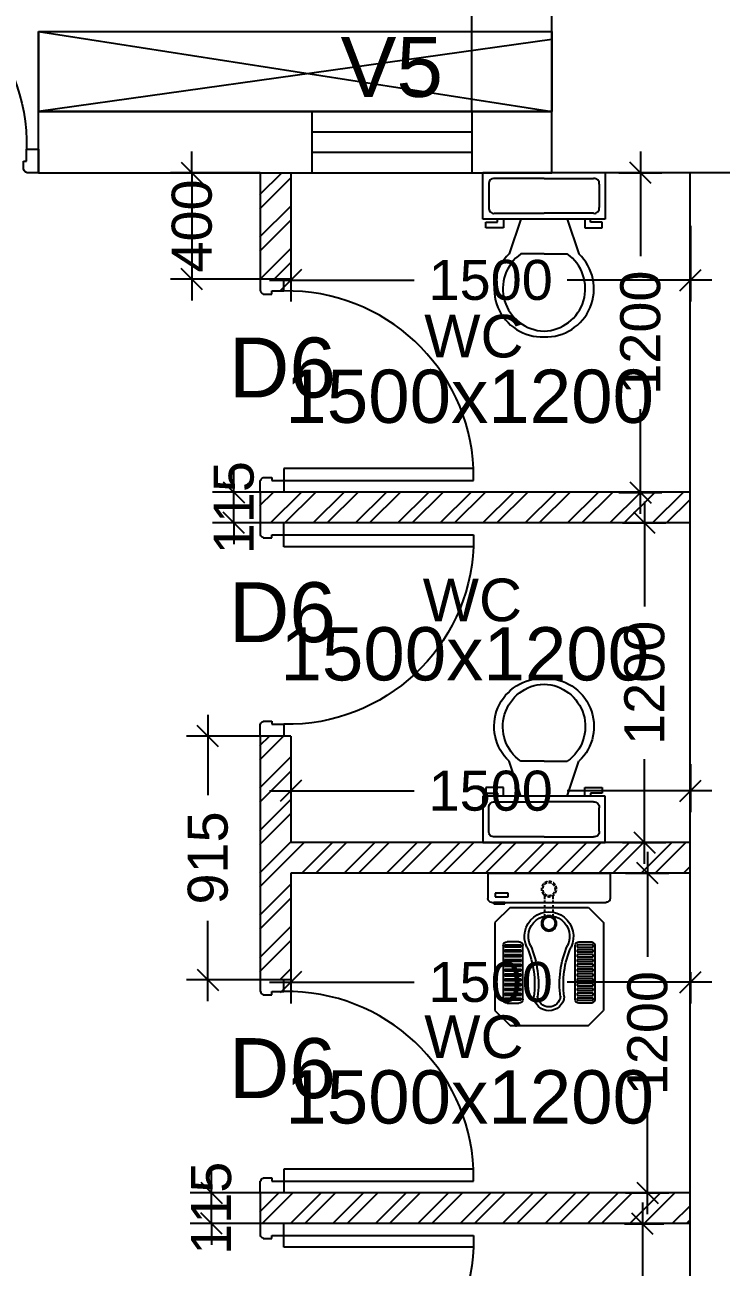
# Model space of a CAD drawing. Extents: x 7897917 to 8423973, y -6487334 to -6173396.
# Drawn here: x 8031038 to 8033650, y -6423752 to -6419088 of the extents above; entities that cross this region are included whole.
import ezdxf
from ezdxf.enums import TextEntityAlignment as Align

# ---------------------------------------------------------------- set-up
doc = ezdxf.new("R2010")
doc.units = 0
doc.header["$LTSCALE"] = 600
doc.header["$MEASUREMENT"] = 0
doc.header["$PDMODE"] = 35
doc.linetypes.add('DASHED', pattern=[0.75, 0.5, -0.25])
doc.linetypes.add('HIDDEN', pattern=[0.375, 0.25, -0.125])
doc.layers.get('0').update_dxf_attribs({"linetype": 'CONTINUOUS'})
doc.layers.get('Defpoints').update_dxf_attribs({"linetype": 'CONTINUOUS'})
for name, color, linetype in [('DIM-TEXT', 8, 'CONTINUOUS'), ('DOOR', 32, 'CONTINUOUS'), ('Duct', 8, 'CONTINUOUS'), ('joinery', 7, 'CONTINUOUS'), ('LA-column', 3, 'CONTINUOUS'), ('Room Dim', 1, 'CONTINUOUS'), ('T Wall', 8, 'CONTINUOUS'), ('TEXT', 6, 'CONTINUOUS'), ('toi-fix', 46, 'CONTINUOUS'), ('Toi. Wall Hat', 3, 'CONTINUOUS'), ('Walls', 7, 'CONTINUOUS'), ('WIN', 151, 'CONTINUOUS'), ('Working Dim', 5, 'CONTINUOUS')]:
    doc.layers.add(name, color=color, linetype=linetype)
doc.styles.add('ari', font='arial.ttf')
doc.styles.add('ARIAL', font='arial.ttf')
doc.styles.add('RT', font='romant.shx')
doc.dimstyles.new('int. dim', dxfattribs={"dimtxt": 450, "dimasz": 80, "dimexe": 80, "dimexo": 0, "dimgap": 70, "dimtad": 0, "dimdec": 0, "dimzin": 12, "dimdsep": 46, "dimtxsty": 'ari', "dimblk": 'OBLIQUE', "dimcen": 2, "dimdle": 80, "dimclrd": 256, "dimclre": 256, "dimclrt": 6, "dimadec": 0, "dimazin": 0, "dimtfac": 1, "dimtdec": 0, "dimtix": 1, "dimtmove": 2, "dimatfit": 3, "dimfxl": 1, "dimtolj": 1, "dimtzin": 0, "dimlwd": -1, "dimlwe": -1, "dimarcsym": 0})
doc.dimstyles.new('TEXT', dxfattribs={"dimscale": 0, "dimtxt": 600, "dimasz": 300, "dimexe": 300, "dimexo": 30, "dimgap": 50, "dimtad": 0, "dimdec": 0, "dimzin": 0, "dimdsep": 46, "dimtxsty": 'RT', "dimblk": 'OBLIQUE', "dimcen": 0.09, "dimdle": 300, "dimclrd": 256, "dimclre": 256, "dimclrt": 170, "dimadec": 0, "dimazin": 0, "dimtfac": 1, "dimtdec": 0, "dimtofl": 0, "dimtmove": 2, "dimatfit": 3, "dimfxl": 1, "dimfrac": 2, "dimtolj": 1, "dimtzin": 0, "dimlwd": -1, "dimlwe": -1, "dimarcsym": 0})

# ---------------------------------------------------------------- blocks, each defined once
blk = doc.blocks.new('1000')
at = {"layer": 'DOOR'}
for p, q in [((0, -100), (0, 0)), ((0, 0), (49.7, 0)), ((49.7, 0), (49.7, -2.2)), ((63.2, -49.5), (49.7, -49.5)), ((49.7, -49.5), (49.7, -100)), ((63.2, -13.5), (61, -13.5)), ((63.2, -13.5), (63.2, -49.5)), ((836.8, -13.5), (836.8, -49.5)), ((836.8, -13.5), (839, -13.5)), ((836.8, -49.5), (850.3, -49.5)), ((850.3, 0), (850.3, -2.2)), ((900, 0), (850.3, 0)), ((850.3, -49.5), (850.3, -100)), ((900, -100), (900, 0)), ((49.7, -100), (0, -100)), ((49.7, -100), (49.7, -900.6)), ((100.2, -100), (49.7, -100)), ((100.2, -900.6), (100.2, -100)), ((850.3, -100), (900, -100)), ((49.7, -900.6), (100.2, -900.6))]:
    blk.add_line(p, q, dxfattribs=at)
for centre, major_axis, start_param, end_param in [((49.7, -13.5), (-7.95, 7.95), 3.926991, 5.497787), ((850.3, -13.5), (7.95, 7.95), 0.785398, 2.356194)]:
    blk.add_ellipse(centre, major_axis=major_axis, ratio=1, start_param=start_param, end_param=end_param, dxfattribs=at)
at = {"layer": 'DOOR', "color": 145}
blk.add_ellipse((64.3, -115.3), major_axis=(-519.7, 589.8), ratio=1, start_param=2.464943, end_param=4.009476, dxfattribs=at)
blk = doc.blocks.new('A$C70ED7303')
at = {"layer": 'toi-fix', "color": 8}
for p, q in [((0, 0), (229, 0)), ((229, 0), (229, -174.4)), ((-229, 0), (0, 0)), ((-229, -174.4), (-229, 0)), ((-207.2, -43.6), (-207.2, -130.8)), ((0, -21.8), (-185.4, -21.8)), ((0, -21.8), (185.4, -21.8)), ((207.2, -43.6), (207.2, -130.8)), ((229, -174.4), (-229, -174.4)), ((-218.1, -207.2), (-218.1, -185.4)), ((-218.1, -185.4), (-174.4, -185.4)), ((-185.4, -152.6), (0, -152.6)), ((-174.4, -185.4), (-174.4, -174.4)), ((-152.6, -174.4), (-152.6, -207.2)), ((-87.2, -174.4), (-130.8, -305.3)), ((185.4, -152.6), (0, -152.6)), ((87.2, -174.4), (130.8, -305.3)), ((152.6, -174.4), (152.6, -207.2)), ((174.4, -185.4), (174.4, -174.4)), ((218.1, -185.4), (174.4, -185.4)), ((218.1, -207.2), (218.1, -185.4)), ((-152.6, -207.2), (-218.1, -207.2)), ((152.6, -207.2), (218.1, -207.2)), ((0, -305.3), (-87.2, -305.3)), ((0, -305.3), (87.2, -305.3))]:
    blk.add_line(p, q, dxfattribs=at)
for centre, major_axis, start_param, end_param in [((-188.1, -40.9), (13.6, -13.6), 2.214297, 4.068888), ((188.1, -40.9), (13.6, -13.6), 0.643501, 2.498091), ((-188.1, -133.6), (-13.6, -13.6), 5.35589, 7.21048), ((188.1, -133.6), (-13.6, -13.6), 0.643501, 2.498091), ((-6.6, -436.2), (-127.6, -127.6), 4.686239, 7.105146), ((4.7, -435.5), (-112.7, -112.7), 4.541602, 7.039318), ((6.6, -436.2), (55.8, -171.6), -0.351019, 2.067888), ((-4.7, -435.5), (-112.7, -112.7), 0.814663, 3.31238)]:
    blk.add_ellipse(centre, major_axis=major_axis, ratio=1, start_param=start_param, end_param=end_param, dxfattribs=at)
blk = doc.blocks.new('A$C37B60793')
at = {"layer": 'toi-fix', "color": 8}
for p, q in [((0, 303.1), (127, 303.1)), ((0, -306.5), (0, 303.1)), ((146, -287.4), (146, 284.1)), ((171.2, 195), (247.4, 271.2)), ((247.4, 271.2), (685.9, 271.2)), ((762.1, 195), (685.9, 271.2)), ((171.2, -195.4), (171.2, 195)), ((343.3, 148.1), (343.3, 207.9)), ((358.5, 218.7), (358.5, 139.2)), ((369.5, 218.7), (358.5, 218.7)), ((362.3, 226.9), (630.5, 226.9)), ((369.5, 139.2), (369.5, 218.7)), ((382.7, 218.7), (382.7, 139.2)), ((393.7, 218.7), (382.7, 218.7)), ((393.7, 139.2), (393.7, 218.7)), ((406.9, 218.7), (406.9, 139.2)), ((417.9, 218.7), (406.9, 218.7)), ((417.9, 139.2), (417.9, 218.7)), ((431, 218.7), (431, 139.2)), ((442.1, 218.7), (431, 218.7)), ((442.1, 139.2), (442.1, 218.7)), ((455.2, 218.7), (455.2, 139.2)), ((466.3, 218.7), (455.2, 218.7)), ((466.3, 139.2), (466.3, 218.7)), ((479.4, 218.7), (479.4, 139.2)), ((490.5, 218.7), (479.4, 218.7)), ((490.5, 139.2), (490.5, 218.7)), ((503.6, 218.7), (503.6, 139.2)), ((514.6, 218.7), (503.6, 218.7)), ((514.6, 139.2), (514.6, 218.7)), ((527.8, 218.7), (527.8, 139.2)), ((538.8, 218.7), (527.8, 218.7)), ((538.8, 139.2), (538.8, 218.7)), ((552, 218.7), (552, 139.2)), ((563, 218.7), (552, 218.7)), ((563, 139.2), (563, 218.7)), ((576.2, 218.7), (576.2, 139.2)), ((587.2, 218.7), (576.2, 218.7)), ((587.2, 139.2), (587.2, 218.7)), ((600.4, 218.7), (600.4, 139.2)), ((611.4, 218.7), (600.4, 218.7)), ((611.4, 139.2), (611.4, 218.7)), ((624.5, 218.7), (624.5, 139.2)), ((635.6, 218.7), (624.5, 218.7)), ((635.6, 139.2), (635.6, 218.7)), ((649.5, 207.9), (649.5, 148.1)), ((762.1, -195.4), (762.1, 195)), ((358.5, 139.2), (369.5, 139.2)), ((630.5, 129.1), (362.3, 129.1)), ((382.7, 139.2), (393.7, 139.2)), ((406.9, 139.2), (417.9, 139.2)), ((431, 139.2), (442.1, 139.2)), ((455.2, 139.2), (466.3, 139.2)), ((479.4, 139.2), (490.5, 139.2)), ((503.6, 139.2), (514.6, 139.2)), ((527.8, 139.2), (538.8, 139.2)), ((552, 139.2), (563, 139.2)), ((576.2, 139.2), (587.2, 139.2)), ((600.4, 139.2), (611.4, 139.2)), ((624.5, 139.2), (635.6, 139.2)), ((343.3, -151.5), (343.3, -211.2)), ((358.5, -222), (358.5, -142.6)), ((358.5, -142.6), (369.5, -142.6)), ((630.5, -132.4), (362.3, -132.4)), ((369.5, -142.6), (369.5, -222)), ((382.7, -222), (382.7, -142.6)), ((382.7, -142.6), (393.7, -142.6)), ((393.7, -142.6), (393.7, -222)), ((406.9, -222), (406.9, -142.6)), ((406.9, -142.6), (417.9, -142.6)), ((417.9, -142.6), (417.9, -222)), ((431, -222), (431, -142.6)), ((431, -142.6), (442.1, -142.6)), ((442.1, -142.6), (442.1, -222)), ((455.2, -222), (455.2, -142.6)), ((455.2, -142.6), (466.3, -142.6)), ((466.3, -142.6), (466.3, -222)), ((479.4, -222), (479.4, -142.6)), ((479.4, -142.6), (490.5, -142.6)), ((490.5, -142.6), (490.5, -222)), ((503.6, -222), (503.6, -142.6)), ((503.6, -142.6), (514.6, -142.6)), ((514.6, -142.6), (514.6, -222)), ((527.8, -222), (527.8, -142.6)), ((527.8, -142.6), (538.8, -142.6)), ((538.8, -142.6), (538.8, -222)), ((552, -222), (552, -142.6)), ((552, -142.6), (563, -142.6)), ((563, -142.6), (563, -222)), ((576.2, -222), (576.2, -142.6)), ((576.2, -142.6), (587.2, -142.6)), ((587.2, -142.6), (587.2, -222)), ((600.4, -222), (600.4, -142.6)), ((600.4, -142.6), (611.4, -142.6)), ((611.4, -142.6), (611.4, -222)), ((624.5, -222), (624.5, -142.6)), ((624.5, -142.6), (635.6, -142.6)), ((635.6, -142.6), (635.6, -222)), ((649.5, -211.2), (649.5, -151.5)), ((117.8, -205), (100.3, -205)), ((100.3, -205), (100.3, -270.7)), ((117.8, -270.7), (117.8, -205)), ((153.7, -221.4), (147.5, -221.4)), ((147.5, -221.4), (147.5, -276.8)), ((153.7, -276.8), (153.7, -221.4)), ((171.2, -195.4), (247.4, -271.6)), ((369.5, -222), (358.5, -222)), ((362.3, -230.3), (630.5, -230.3)), ((393.7, -222), (382.7, -222)), ((417.9, -222), (406.9, -222)), ((442.1, -222), (431, -222)), ((466.3, -222), (455.2, -222)), ((490.5, -222), (479.4, -222)), ((514.6, -222), (503.6, -222)), ((538.8, -222), (527.8, -222)), ((563, -222), (552, -222)), ((587.2, -222), (576.2, -222)), ((611.4, -222), (600.4, -222)), ((635.6, -222), (624.5, -222)), ((685.9, -271.6), (762.1, -195.4)), ((0, -306.5), (127, -306.5)), ((100.3, -270.7), (117.8, -270.7)), ((147.5, -276.8), (153.7, -276.8)), ((247.4, -271.6), (685.9, -271.6))]:
    blk.add_line(p, q, dxfattribs=at)
at = {"layer": 'toi-fix', "color": 8, "linetype": 'HIDDEN', "ltscale": 0.1}
for p, q in [((219.3, 19), (111.7, 19)), ((219.3, -22.3), (111.7, -22.3))]:
    blk.add_line(p, q, dxfattribs=at)
at = {"layer": 'toi-fix', "color": 8, "extrusion": (0, 0, -1)}
for centre, major_axis, start_param, end_param in [((127, 284.1), (-13.5, -13.5), 2.356194, 3.926991), ((362.3, 207.9), (13.5, -13.5), 2.356194, 3.926991), ((630.5, 207.9), (-13.5, -13.5), 2.356194, 3.926991), ((316.3, -1.7), (0, -122.2), -0.449608, 3.591264), ((362.3, 148.1), (-13.5, -13.5), -0.785398, 0.785398), ((630.5, 148.1), (-13.5, -13.5), 3.926991, 5.497787), ((316.3, -1.7), (0, -103.2), -0.449671, 3.591202), ((554, 536.4), (-29.4, -484.3), -0.19615, 0.346746), ((554, 536.4), (-11.6, -466), -0.160496, 0.3824), ((611.1, -1.7), (-54, -54), 2.434309, 5.419673), ((251.3, -1.7), (-26.9, -26.9), 0.785398, 7.068583), ((251.3, -1.7), (-22.5, -22.5), 0.785398, 7.068583), ((611.1, -1.7), (40.6, -40.6), 4.005105, 6.990469), ((554, -539.7), (29.4, -484.3), 2.794864, 3.33776), ((554, -539.7), (11.6, -466), 2.7592, 3.302095), ((362.3, -151.5), (13.5, -13.5), 2.356194, 3.926991), ((630.5, -151.5), (13.5, -13.5), 3.926991, 5.497787), ((362.3, -211.2), (-13.5, -13.5), -0.785398, 0.785398), ((630.5, -211.2), (13.5, -13.5), 5.497787, 7.068583), ((127, -287.4), (13.5, -13.5), 5.497787, 7.068583)]:
    blk.add_ellipse(centre, major_axis=major_axis, ratio=1, start_param=start_param, end_param=end_param, dxfattribs=at)
at = {"layer": 'toi-fix', "color": 8, "linetype": 'HIDDEN', "ltscale": 0.1, "extrusion": (0, 0, -1)}
for major_axis, start_param, end_param in [((26.9, -26.9), 2.356194490188911, 8.639379797368496), ((22.5, -22.5), 2.356194490188169, 8.639379797367756)]:
    blk.add_ellipse((79.7, -1.7), major_axis=major_axis, ratio=1, start_param=start_param, end_param=end_param, dxfattribs=at)
blk = doc.blocks.new('A$C782D609A')
at = {"layer": 'WIN', "linetype": 'Continuous'}
for p, q in [((-300, 230), (300, 230)), ((-300, 230), (-300, 0)), ((300, 230), (300, 0)), ((-300, 0), (300, 0))]:
    blk.add_line(p, q, dxfattribs=at)
at = {"layer": 'WIN', "linetype": 'DASHED', "ltscale": 300}
for p, q in [((-300, 153.3), (300, 153.3)), ((-300, 76.7), (300, 76.7))]:
    blk.add_line(p, q, dxfattribs=at)
blk = doc.blocks.new('_Oblique')
at = {"color": 0, "linetype": 'ByBlock', "lineweight": -2}
blk.add_line((-0.5, -0.5), (0.5, 0.5), dxfattribs=at)
blk = doc.blocks.new('*D1893')
at = {"layer": 'Defpoints', "color": 0, "transparency": 16777216}
for p in [(8032035.1, -6419843.2, 5.1), (8033535.1, -6419843.2, 5.1), (8033535.1, -6420046.8)]:
    blk.add_point(p, dxfattribs=at)
at = {"layer": 'Working Dim', "transparency": 16777216}
for p, q in [((8032035.1, -6419843.2), (8032035.1, -6420126.8)), ((8033535.1, -6419843.2), (8033535.1, -6420126.8)), ((8031955.1, -6420046.8), (8032498.4, -6420046.8)), ((8033615.1, -6420046.8), (8033071.7, -6420046.8))]:
    blk.add_line(p, q, dxfattribs=at)
at = {"layer": 'Working Dim', "transparency": 16777216, "xscale": 80, "yscale": 80, "zscale": 80, "rotation": 180}
blk.add_blockref('_Oblique', (8032035.1, -6420046.8), dxfattribs=at)
at = {"layer": 'Working Dim', "transparency": 16777216, "xscale": 80, "yscale": 80, "zscale": 80}
blk.add_blockref('_Oblique', (8033535.1, -6420046.8), dxfattribs=at)
at = {"layer": 'Working Dim', "color": 6, "transparency": 16777216, "insert": (8032785.1, -6420046.8), "char_height": 150, "attachment_point": 5, "style": 'ari'}
blk.add_mtext('\\A1;1500', dxfattribs=at)
blk = doc.blocks.new('*D1894')
at = {"layer": 'Defpoints', "color": 0, "transparency": 16777216}
for p in [(8033265.5, -6419643.7, 14.8), (8033265.5, -6420844.2, 5.1), (8033347.1, -6420844.2)]:
    blk.add_point(p, dxfattribs=at)
at = {"layer": 'Working Dim', "transparency": 16777216}
for p, q in [((8033347.1, -6419563.7), (8033347.1, -6419957.3)), ((8033265.5, -6419643.7), (8033427.1, -6419643.7)), ((8033347.1, -6420924.2), (8033347.1, -6420530.6)), ((8033265.5, -6420844.2), (8033427.1, -6420844.2))]:
    blk.add_line(p, q, dxfattribs=at)
at = {"layer": 'Working Dim', "transparency": 16777216, "xscale": 80, "yscale": 80, "zscale": 80}
for p, rotation in [((8033347.1, -6419643.7), 90), ((8033347.1, -6420844.2), 270)]:
    blk.add_blockref('_Oblique', p, dxfattribs=dict(at, rotation=rotation))
at = {"layer": 'Working Dim', "color": 6, "transparency": 16777216, "insert": (8033347.1, -6420243.9), "char_height": 150, "attachment_point": 5, "rotation": 90, "style": 'ari'}
blk.add_mtext('\\A1;1200', dxfattribs=at)
blk = doc.blocks.new('*D1895')
at = {"layer": 'Defpoints', "color": 0, "transparency": 16777216}
for p in [(8032035.1, -6421863.4, 5.1), (8033535.1, -6421863.4, 5.1), (8033535.1, -6421964.2)]:
    blk.add_point(p, dxfattribs=at)
at = {"layer": 'Working Dim', "transparency": 16777216}
for p, q in [((8032035.1, -6421863.4), (8032035.1, -6422044.2)), ((8033535.1, -6421863.4), (8033535.1, -6422044.2)), ((8031955.1, -6421964.2), (8032498.4, -6421964.2)), ((8033615.1, -6421964.2), (8033071.7, -6421964.2))]:
    blk.add_line(p, q, dxfattribs=at)
at = {"layer": 'Working Dim', "transparency": 16777216, "xscale": 80, "yscale": 80, "zscale": 80, "rotation": 180}
blk.add_blockref('_Oblique', (8032035.1, -6421964.2), dxfattribs=at)
at = {"layer": 'Working Dim', "transparency": 16777216, "xscale": 80, "yscale": 80, "zscale": 80}
blk.add_blockref('_Oblique', (8033535.1, -6421964.2), dxfattribs=at)
at = {"layer": 'Working Dim', "color": 6, "transparency": 16777216, "insert": (8032785.1, -6421964.2), "char_height": 150, "attachment_point": 5, "style": 'ari'}
blk.add_mtext('\\A1;1500', dxfattribs=at)
blk = doc.blocks.new('*D1896')
at = {"layer": 'Defpoints', "color": 0, "transparency": 16777216}
for p in [(8033280.1, -6420958.2, 5.1), (8033362.4, -6420958.2), (8033280.1, -6422158.2, 5.1)]:
    blk.add_point(p, dxfattribs=at)
at = {"layer": 'Working Dim', "transparency": 16777216}
for p, q in [((8033362.4, -6420878.2), (8033362.4, -6421271.5)), ((8033280.1, -6420958.2), (8033442.4, -6420958.2)), ((8033362.4, -6422238.2), (8033362.4, -6421844.8)), ((8033280.1, -6422158.2), (8033442.4, -6422158.2))]:
    blk.add_line(p, q, dxfattribs=at)
at = {"layer": 'Working Dim', "transparency": 16777216, "xscale": 80, "yscale": 80, "zscale": 80}
for p, rotation in [((8033362.4, -6420958.2), 90), ((8033362.4, -6422158.2), 270)]:
    blk.add_blockref('_Oblique', p, dxfattribs=dict(at, rotation=rotation))
at = {"layer": 'Working Dim', "color": 6, "transparency": 16777216, "insert": (8033362.4, -6421558.2), "char_height": 150, "attachment_point": 5, "rotation": 90, "style": 'ari'}
blk.add_mtext('\\A1;1200', dxfattribs=at)
blk = doc.blocks.new('*D1897')
at = {"layer": 'Defpoints', "color": 0, "transparency": 16777216}
for p in [(8032035.1, -6422644.8, 5.1), (8033535.1, -6422644.8, 5.1), (8033535.1, -6422682.2)]:
    blk.add_point(p, dxfattribs=at)
at = {"layer": 'Working Dim', "transparency": 16777216}
for p, q in [((8032035.1, -6422644.8), (8032035.1, -6422762.2)), ((8033535.1, -6422644.8), (8033535.1, -6422762.2)), ((8031955.1, -6422682.2), (8032498.4, -6422682.2)), ((8033615.1, -6422682.2), (8033071.7, -6422682.2))]:
    blk.add_line(p, q, dxfattribs=at)
at = {"layer": 'Working Dim', "transparency": 16777216, "xscale": 80, "yscale": 80, "zscale": 80, "rotation": 180}
blk.add_blockref('_Oblique', (8032035.1, -6422682.2), dxfattribs=at)
at = {"layer": 'Working Dim', "transparency": 16777216, "xscale": 80, "yscale": 80, "zscale": 80}
blk.add_blockref('_Oblique', (8033535.1, -6422682.2), dxfattribs=at)
at = {"layer": 'Working Dim', "color": 6, "transparency": 16777216, "insert": (8032785.1, -6422682.2), "char_height": 150, "attachment_point": 5, "style": 'ari'}
blk.add_mtext('\\A1;1500', dxfattribs=at)
blk = doc.blocks.new('*D1898')
at = {"layer": 'Defpoints', "color": 0, "transparency": 16777216}
for p in [(8033291.3, -6422273.2, 5.1), (8033291.3, -6423473.2, 5.1), (8033373.6, -6423473.2)]:
    blk.add_point(p, dxfattribs=at)
at = {"layer": 'Working Dim', "transparency": 16777216}
for p, q in [((8033373.6, -6422193.2), (8033373.6, -6422586.5)), ((8033291.3, -6422273.2), (8033453.6, -6422273.2)), ((8033373.6, -6423553.2), (8033373.6, -6423159.8)), ((8033291.3, -6423473.2), (8033453.6, -6423473.2))]:
    blk.add_line(p, q, dxfattribs=at)
at = {"layer": 'Working Dim', "transparency": 16777216, "xscale": 80, "yscale": 80, "zscale": 80}
for p, rotation in [((8033373.6, -6422273.2), 90), ((8033373.6, -6423473.2), 270)]:
    blk.add_blockref('_Oblique', p, dxfattribs=dict(at, rotation=rotation))
at = {"layer": 'Working Dim', "color": 6, "transparency": 16777216, "insert": (8033373.6, -6422873.2), "char_height": 150, "attachment_point": 5, "rotation": 90, "style": 'ari'}
blk.add_mtext('\\A1;1200', dxfattribs=at)
blk = doc.blocks.new('*D1900')
at = {"layer": 'Defpoints', "color": 0, "transparency": 16777216}
for p in [(8033287.5, -6423589.2, 5.1), (8033354.8, -6423589.2), (8033287.5, -6424788.7, 11)]:
    blk.add_point(p, dxfattribs=at)
at = {"layer": 'Working Dim', "transparency": 16777216}
for p, q in [((8033354.8, -6423509.2), (8033354.8, -6423902.3)), ((8033287.5, -6423589.2), (8033434.8, -6423589.2)), ((8033354.8, -6424868.7), (8033354.8, -6424475.6)), ((8033287.5, -6424788.7), (8033434.8, -6424788.7))]:
    blk.add_line(p, q, dxfattribs=at)
at = {"layer": 'Working Dim', "transparency": 16777216, "xscale": 80, "yscale": 80, "zscale": 80}
for p, rotation in [((8033354.8, -6423589.2), 90), ((8033354.8, -6424788.7), 270)]:
    blk.add_blockref('_Oblique', p, dxfattribs=dict(at, rotation=rotation))
at = {"layer": 'Working Dim', "color": 6, "transparency": 16777216, "insert": (8033354.8, -6424188.9), "char_height": 150, "attachment_point": 5, "rotation": 90, "style": 'ari'}
blk.add_mtext('\\A1;1200', dxfattribs=at)
blk = doc.blocks.new('*D1955')
at = {"layer": 'Defpoints', "color": 0, "transparency": 16777216}
for p in [(8031737.7, -6423473.2), (8031920.1, -6423473.2), (8031920.1, -6423588.2)]:
    blk.add_point(p, dxfattribs=at)
at = {"layer": 'Working Dim', "transparency": 16777216}
for p, q in [((8031737.7, -6423473.2), (8031737.7, -6423393.2)), ((8031920.1, -6423473.2), (8031657.7, -6423473.2)), ((8031737.7, -6423588.2), (8031737.7, -6423473.2)), ((8031920.1, -6423588.2), (8031657.7, -6423588.2)), ((8031737.7, -6423588.2), (8031737.7, -6423668.2))]:
    blk.add_line(p, q, dxfattribs=at)
at = {"layer": 'Working Dim', "transparency": 16777216, "xscale": 80, "yscale": 80, "zscale": 80}
for p, rotation in [((8031737.7, -6423473.2), 270), ((8031737.7, -6423588.2), 90)]:
    blk.add_blockref('_Oblique', p, dxfattribs=dict(at, rotation=rotation))
at = {"layer": 'Working Dim', "color": 6, "transparency": 16777216, "insert": (8031737.7, -6423530.7), "char_height": 150, "attachment_point": 5, "rotation": 90, "style": 'ari'}
blk.add_mtext('\\A1;115', dxfattribs=at)
blk = doc.blocks.new('*D1956')
at = {"layer": 'Defpoints', "color": 0, "transparency": 16777216}
for p in [(8031724.8, -6421758.2), (8031920.1, -6421758.2), (8031920.1, -6422673.2)]:
    blk.add_point(p, dxfattribs=at)
at = {"layer": 'Working Dim', "transparency": 16777216}
for p, q in [((8031724.8, -6421678.2), (8031724.8, -6421979.4)), ((8031920.1, -6421758.2), (8031644.8, -6421758.2)), ((8031724.8, -6422753.2), (8031724.8, -6422451.9)), ((8031920.1, -6422673.2), (8031644.8, -6422673.2))]:
    blk.add_line(p, q, dxfattribs=at)
at = {"layer": 'Working Dim', "transparency": 16777216, "xscale": 80, "yscale": 80, "zscale": 80}
for p, rotation in [((8031724.8, -6421758.2), 90), ((8031724.8, -6422673.2), 270)]:
    blk.add_blockref('_Oblique', p, dxfattribs=dict(at, rotation=rotation))
at = {"layer": 'Working Dim', "color": 6, "transparency": 16777216, "insert": (8031724.8, -6422215.7), "char_height": 150, "attachment_point": 5, "rotation": 90, "style": 'ari'}
blk.add_mtext('\\A1;915', dxfattribs=at)
blk = doc.blocks.new('*D1957')
at = {"layer": 'Defpoints', "color": 0, "transparency": 16777216}
for p in [(8031822.2, -6420843.2), (8031920.2, -6420843.2), (8031920.2, -6420958.2)]:
    blk.add_point(p, dxfattribs=at)
at = {"layer": 'Working Dim', "transparency": 16777216}
for p, q in [((8031822.2, -6420843.2), (8031822.2, -6420763.2)), ((8031920.2, -6420843.2), (8031742.2, -6420843.2)), ((8031822.2, -6420958.2), (8031822.2, -6420843.2)), ((8031920.2, -6420958.2), (8031742.2, -6420958.2)), ((8031822.2, -6420958.2), (8031822.2, -6421038.2))]:
    blk.add_line(p, q, dxfattribs=at)
at = {"layer": 'Working Dim', "transparency": 16777216, "xscale": 80, "yscale": 80, "zscale": 80}
for p, rotation in [((8031822.2, -6420843.2), 270), ((8031822.2, -6420958.2), 90)]:
    blk.add_blockref('_Oblique', p, dxfattribs=dict(at, rotation=rotation))
at = {"layer": 'Working Dim', "color": 6, "transparency": 16777216, "insert": (8031822.2, -6420900.7), "char_height": 150, "attachment_point": 5, "rotation": 90, "style": 'ari'}
blk.add_mtext('\\A1;115', dxfattribs=at)
blk = doc.blocks.new('*D1958')
at = {"layer": 'Defpoints', "color": 0, "transparency": 16777216}
for p in [(8031920.1, -6419643.7), (8031664.9, -6420043.2), (8031920.1, -6420043.2)]:
    blk.add_point(p, dxfattribs=at)
at = {"layer": 'Working Dim', "transparency": 16777216}
for p, q in [((8031664.9, -6419643.7), (8031664.9, -6419563.7)), ((8031920.1, -6419643.7), (8031584.9, -6419643.7)), ((8031664.9, -6419643.7), (8031664.9, -6420043.2)), ((8031920.1, -6420043.2), (8031584.9, -6420043.2)), ((8031664.9, -6420043.2), (8031664.9, -6420123.2))]:
    blk.add_line(p, q, dxfattribs=at)
at = {"layer": 'Working Dim', "transparency": 16777216, "xscale": 80, "yscale": 80, "zscale": 80}
for p, rotation in [((8031664.9, -6419643.7), 270), ((8031664.9, -6420043.2), 90)]:
    blk.add_blockref('_Oblique', p, dxfattribs=dict(at, rotation=rotation))
at = {"layer": 'Working Dim', "color": 6, "transparency": 16777216, "insert": (8031664.9, -6419843.4), "char_height": 150, "attachment_point": 5, "rotation": 90, "style": 'ari'}
blk.add_mtext('\\A1;400', dxfattribs=at)
blk = doc.blocks.new('*D2279')
at = {"layer": 'Defpoints', "color": 0, "linetype": 'Continuous', "transparency": 16777216}
for p in [(8038814.1, -6416874.2), (7997753.9, -6418963.8, 1), (8038814.1, -6419043.7, -10.3)]:
    blk.add_point(p, dxfattribs=at)
at = {"layer": 'DIM-TEXT', "transparency": 16777216}
for p, q in [((7997753.9, -6418963.8), (7997753.9, -6416574.2)), ((8038814.1, -6419043.7), (8038814.1, -6416574.2)), ((7997453.9, -6416874.2), (8008700, -6416874.2)), ((8039114.1, -6416874.2), (8027867.9, -6416874.2))]:
    blk.add_line(p, q, dxfattribs=at)
at = {"layer": 'DIM-TEXT', "linetype": 'Continuous', "transparency": 16777216, "xscale": 300, "yscale": 300, "zscale": 300, "rotation": 180}
blk.add_blockref('_Oblique', (7997753.9, -6416874.2), dxfattribs=at)
at = {"layer": 'DIM-TEXT', "linetype": 'Continuous', "transparency": 16777216, "xscale": 300, "yscale": 300, "zscale": 300}
blk.add_blockref('_Oblique', (8038814.1, -6416874.2), dxfattribs=at)
at = {"layer": 'DIM-TEXT', "color": 170, "linetype": 'Continuous', "transparency": 16777216, "insert": (8018284, -6416874.2), "char_height": 750, "attachment_point": 5, "style": 'ari'}
blk.add_mtext('\\A1;{\\H1.067x;POST-OPERATIVE WARD (20 BEDS) }', dxfattribs=at)
blk = doc.blocks.new('*D2509')
at = {"layer": 'Defpoints', "color": 0, "transparency": 16777216}
for p in [(8032713.9, -6418852.8), (8032713.9, -6419413.7, -17.2), (8033014, -6419413.7, -17.2)]:
    blk.add_point(p, dxfattribs=at)
at = {"layer": 'Working Dim', "transparency": 16777216}
for p, q in [((8032713.9, -6419413.7), (8032713.9, -6418772.8)), ((8033014, -6419413.7), (8033014, -6418772.8)), ((8032713.9, -6418852.8), (8032633.9, -6418852.8)), ((8033014, -6418852.8), (8032713.9, -6418852.8)), ((8033014, -6418852.8), (8033094, -6418852.8))]:
    blk.add_line(p, q, dxfattribs=at)
at = {"layer": 'Working Dim', "transparency": 16777216, "xscale": 80, "yscale": 80, "zscale": 80}
blk.add_blockref('_Oblique', (8032713.9, -6418852.8), dxfattribs=at)
at = {"layer": 'Working Dim', "transparency": 16777216, "xscale": 80, "yscale": 80, "zscale": 80, "rotation": 180}
blk.add_blockref('_Oblique', (8033014, -6418852.8), dxfattribs=at)
at = {"layer": 'Working Dim', "color": 6, "transparency": 16777216, "insert": (8032863.9, -6418852.8), "char_height": 150, "attachment_point": 5, "style": 'ari'}
blk.add_mtext('\\A1;300', dxfattribs=at)

msp = doc.modelspace()

# ---------------------------------------------------------------- hatches: boundary and pattern name
at = {"layer": 'Toi. Wall Hat'}
h = msp.add_hatch(dxfattribs=at)
h.set_pattern_fill('ANSI32', color=10, scale=300, style=0)
h.set_pattern_definition([(45, (1109499.61, -81878.24), (-79.5495129, 79.5495129), []), (45, (1109552.65, -81878.24), (-79.5495129, 79.5495129), [])])
h.paths.add_polyline_path([(8032034.723, -6419643.727), (8031919.723, -6419643.727), (8031919.723, -6420043.231), (8032034.723, -6420043.231)])
h.paths.add_polyline_path([(8030288.605, -6419643.727), (8030173.605, -6419643.727), (8030173.605, -6420043.231), (8030288.605, -6420043.231)])
h.paths.add_polyline_path([(8030288.605, -6420843.231), (8028673.637, -6420843.231), (8028673.641, -6420958.231), (8030288.605, -6420958.231)])
h.paths.add_polyline_path([(8033534.723, -6420843.231), (8031919.723, -6420843.231), (8031919.723, -6420958.231), (8033534.723, -6420958.231)])
h.paths.add_polyline_path([(8032034.723, -6422273.231), (8033534.723, -6422273.231), (8033534.723, -6422158.231), (8032034.723, -6422158.231), (8032034.723, -6421758.231), (8031919.723, -6421758.231), (8031919.723, -6422673.231), (8032034.723, -6422673.231)])
h.paths.add_polyline_path([(8030288.605, -6421758.231), (8030173.605, -6421758.231), (8030173.605, -6422158.231), (8028673.673, -6422158.231), (8028673.676, -6422273.231), (8030173.605, -6422273.231), (8030173.605, -6422673.231), (8030288.605, -6422673.231)])
h.paths.add_polyline_path([(8030288.605, -6423473.231), (8028673.709, -6423473.231), (8028673.712, -6423588.231), (8030288.605, -6423588.231)])
h.paths.add_polyline_path([(8030288.605, -6424388.231), (8030173.605, -6424388.231), (8030173.605, -6424788.761), (8030288.605, -6424788.761)])
h.paths.add_polyline_path([(8032034.723, -6424388.231), (8031919.723, -6424388.231), (8031919.723, -6424788.761), (8032034.723, -6424788.761)])
h.paths.add_polyline_path([(8033534.723, -6423473.231), (8031919.723, -6423473.231), (8031919.723, -6423588.231), (8033534.723, -6423588.231)])

# ---------------------------------------------------------------- linework, layer by layer
at = {"layer": 'Duct', "color": 8}
for p, q in [((8031088.96, -6419113.666, -17.198), (8033013.991, -6419413.666, -17.198)), ((8033013.991, -6419142.982, -2.144), (8031088.96, -6419413.666, -17.198))]:
    msp.add_line(p, q, dxfattribs=at)
at = {"layer": 'Duct', "color": 7, "elevation": -17.198}
msp.add_lwpolyline([(8031088.96, -6419113.666), (8033013.991, -6419113.666), (8033013.991, -6419413.666), (8031088.96, -6419413.666)], close=True, dxfattribs=at)
at = {"layer": 'LA-column', "color": 2, "elevation": 2.283, "flags": 128}
msp.add_lwpolyline([(8033014.991, -6418893.706), (8033764.991, -6418893.706), (8033764.991, -6419643.706), (8033014.991, -6419643.706)], close=True, dxfattribs=at)
at = {"layer": 'T Wall', "color": 6, "linetype": 'Continuous'}
for p, q in [((8031920.079, -6419643.663), (8031920.079, -6420043.166)), ((8032035.079, -6419643.166), (8032035.079, -6420043.166)), ((8032035.079, -6420043.166), (8031920.079, -6420043.166)), ((8031920.079, -6420843.166), (8031920.079, -6420958.166)), ((8033535.079, -6420843.166), (8031920.079, -6420843.166)), ((8033535.079, -6420958.166), (8031920.079, -6420958.166)), ((8031920.079, -6421758.166), (8031920.079, -6422673.166)), ((8032035.079, -6421758.166), (8031920.079, -6421758.166)), ((8032035.079, -6421758.166), (8032035.079, -6422158.166)), ((8033535.079, -6422158.166), (8032035.079, -6422158.166)), ((8032035.079, -6422273.166), (8032035.079, -6422673.166)), ((8033535.079, -6422273.166), (8032035.079, -6422273.166)), ((8032035.079, -6422673.166), (8031920.079, -6422673.166)), ((8031920.079, -6423473.166), (8031920.079, -6423588.166)), ((8033535.079, -6423473.166), (8031920.079, -6423473.166)), ((8033535.079, -6423588.166), (8031920.079, -6423588.166))]:
    msp.add_line(p, q, dxfattribs=at)
at = {"layer": 'Walls'}
for p in [(8031088.96, -6419113.663), (8031088.955, -6419643.663)]:
    msp.add_line(p, (8031088.96, -6419413.663), dxfattribs=at)
at = {"layer": 'Walls', "linetype": 'Continuous'}
for p, q in [((8031088.96, -6419413.663), (8033013.991, -6419413.663)), ((8031088.96, -6419643.663), (8033013.991, -6419643.663)), ((8033533.991, -6426358.688), (8033533.991, -6419643.586))]:
    msp.add_line(p, q, dxfattribs=at)

# ---------------------------------------------------------------- block references
at = {"layer": 'DOOR', "linetype": 'Continuous'}
for p, xscale, yscale, zscale, rotation in [((8030288.96, -6419643.662), -0.8888888880610689, 0.8888888880610466, 0.8888888880610679, 179.9999871533746), ((8031920.079, -6420843.166), 0.8888888880610689, 0.8888888880610689, 0.8888888880610689, 90.00001284662535), ((8031920.187, -6420958.166), -0.8888888880610689, 0.8888888880610466, 0.8888888880610679, 89.99998715337463), ((8031920.079, -6423473.166), 0.8888888880610689, 0.8888888880610689, 0.8888888880610689, 90.00001284662535), ((8031920.187, -6423588.166), -0.8888888880610689, 0.8888888880610466, 0.8888888880610679, 89.99998715337463)]:
    msp.add_blockref('1000', p, dxfattribs=dict(at, xscale=xscale, yscale=yscale, zscale=zscale, rotation=rotation))
at = {"layer": 'toi-fix', "linetype": 'Continuous'}
msp.add_blockref('A$C70ED7303', (8032985.38, -6419643.166), dxfattribs=at)
at = {"layer": 'toi-fix', "linetype": 'Continuous', "xscale": -1, "rotation": 180}
msp.add_blockref('A$C70ED7303', (8032985.38, -6422158.166), dxfattribs=at)
at = {"layer": 'toi-fix', "color": 7, "xscale": 0.7511875331401825, "yscale": 0.7511875331401825, "zscale": 0.7511875331401825, "rotation": 270}
msp.add_blockref('A$C37B60793', (8033005.114, -6422272.635), dxfattribs=at)
at = {"layer": 'WIN', "linetype": 'Continuous'}
msp.add_blockref('A$C782D609A', (8032413.896, -6419643.598), dxfattribs=at)

# ---------------------------------------------------------------- texts
at = {"layer": 'joinery', "style": 'ari'}
for s, p in [('V5', (8032414.271, -6419358.873)), ('D6', (8032004.173, -6420487.085)), ('D6', (8032004.173, -6421405.638)), ('D6', (8032004.173, -6423117.085))]:
    msp.add_text(s, height=225, dxfattribs=at).set_placement(p, align=Align.CENTER)
at = {"layer": 'Room Dim', "style": 'ARIAL'}
for p in [(8032706.459, -6420582.505), (8032688.108, -6421549.349), (8032706.459, -6423212.505)]:
    msp.add_text('1500x1200', height=200, dxfattribs=at).set_placement(p, align=Align.CENTER)
at = {"layer": 'TEXT', "color": 7, "style": 'ARIAL'}
for p in [(8032722.168, -6420336.78), (8032716.436, -6421327.064), (8032722.168, -6422966.78)]:
    msp.add_text('WC', height=160, dxfattribs=at).set_placement(p, align=Align.CENTER)

# ---------------------------------------------------------------- dimensions: what is measured, and where the dimension line sits
at = {"layer": 'DIM-TEXT', "linetype": 'Continuous'}
dim = msp.add_linear_dim(base=(8038814.092, -6416874.22, 7.513), p1=(7997753.872, -6418963.786, 8.544), p2=(8038814.092, -6419043.702, -2.749), angle=180, text='{\\H1.067x;POST-OPERATIVE WARD (20 BEDS) }', dimstyle='TEXT', override={"dimscale": 1, "dimtxt": 750, "dimexo": 0, "dimtxsty": 'ari'}, dxfattribs=at)
dim.commit()
dim.dimension.update_dxf_attribs({"geometry": '*D2279', "text_midpoint": (8018283.982, -6416874.22, 7.513)})
at = {"layer": 'Working Dim'}
for base, p1, p2, picture, middle in [((8032713.896, -6418852.752), (8033013.971, -6419413.663, -17.198), (8032713.896, -6419413.666, -17.198), '*D2509', (8032863.933, -6418852.752)), ((8033535.079, -6420046.809, 6.362), (8032035.079, -6419843.166, 11.493), (8033535.079, -6419843.166, 11.493), '*D1893', (8032785.079, -6420046.809, 6.362)), ((8033535.079, -6421964.211, 6.362), (8032035.079, -6421863.362, 11.493), (8033535.079, -6421863.362, 11.493), '*D1895', (8032785.079, -6421964.211, 6.362)), ((8033535.079, -6422682.168, 6.362), (8032035.079, -6422644.816, 11.493), (8033535.079, -6422644.816, 11.493), '*D1897', (8032785.079, -6422682.168, 6.362))]:
    dim = msp.add_linear_dim(base=base, p1=p1, p2=p2, dimstyle='int. dim', override={"dimtxt": 150}, dxfattribs=at)
    dim.commit()
    dim.dimension.update_dxf_attribs({"geometry": picture, "text_midpoint": middle})
for base, p1, p2, picture, middle in [((8031664.946, -6420043.166), (8031920.079, -6419643.663), (8031920.078, -6420043.166), '*D1958', (8031664.946, -6419843.414)), ((8033347.139, -6420844.166, 6.362), (8033265.457, -6419643.696, 21.193), (8033265.457, -6420844.166, 11.493), '*D1894', (8033347.139, -6420243.931, 6.362)), ((8031822.246, -6420843.166), (8031920.187, -6420958.166), (8031920.187, -6420843.166), '*D1957', (8031822.246, -6420900.666)), ((8033362.398, -6420958.166, 6.362), (8033280.125, -6422158.166, 11.493), (8033280.125, -6420958.166, 11.493), '*D1896', (8033362.398, -6421558.166, 6.362)), ((8031724.756, -6421758.166), (8031920.079, -6422673.166), (8031920.079, -6421758.166), '*D1956', (8031724.756, -6422215.666)), ((8033373.622, -6423473.166, 6.362), (8033291.273, -6422273.166, 11.493), (8033291.273, -6423473.166, 11.493), '*D1898', (8033373.622, -6422873.166, 6.362)), ((8031737.745, -6423473.166), (8031920.079, -6423588.166), (8031920.079, -6423473.166), '*D1955', (8031737.745, -6423530.666)), ((8033354.837, -6423589.166, 6.362), (8033287.516, -6424788.697, 17.316), (8033287.516, -6423589.166, 11.493), '*D1900', (8033354.837, -6424188.932, 6.362))]:
    dim = msp.add_linear_dim(base=base, p1=p1, p2=p2, angle=90, dimstyle='int. dim', override={"dimtxt": 150}, dxfattribs=at)
    dim.commit()
    dim.dimension.update_dxf_attribs({"geometry": picture, "text_midpoint": middle})

doc.saveas('drawing.dxf')
